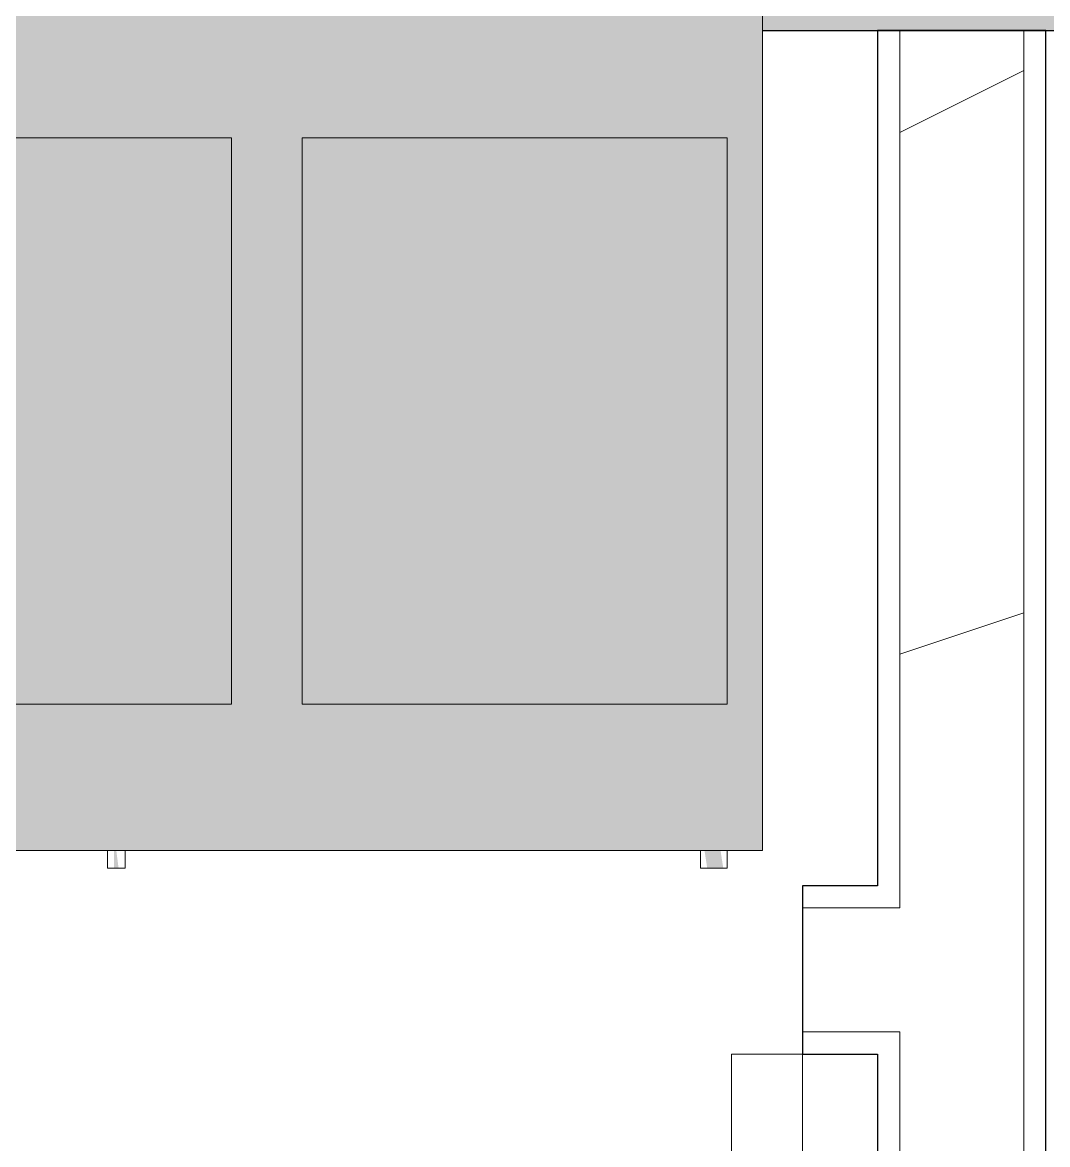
# Model space of a CAD drawing. Header units: inches. Extents: x -10205 to 13964, y -460 to 30702.
# Drawn here: x -3328.25 to -3299.3, y 12048.51 to 12080.19 of the extents above; entities that cross this region are included whole.
import ezdxf

# ---------------------------------------------------------------- set-up
doc = ezdxf.new("R2010")
doc.units = ezdxf.units.IN
doc.header["$MEASUREMENT"] = 0
for name, color, linetype, lineweight in [('0-1', 7, 'Continuous', 5), ('0-4', 7, 'Continuous', 9), ('A-DOOR-3', 7, 'Continuous', 9), ('A-DOOR-4', 250, 'Continuous', 13), ('A-WALL-5', 130, 'Continuous', 25), ('A-WALL-6', 7, 'Continuous', 9), ('A-WALL-8', 113, 'Continuous', 25), ('A-WALL-PATT-3', 7, 'Continuous', 9), ('A-WALL-PATT-4', 8, 'Continuous', 9), ('A-WALL-PATT-5', 111, 'Continuous', 9), ('M-EQPM-1', 8, 'Continuous', 9), ('M-EQPM-2', 7, 'Continuous', 9)]:
    doc.layers.add(name, color=color, linetype=linetype, lineweight=lineweight)
pattern_1 = [(0, (0, 0), (61.44, 15.36), [2.534, -43.54600000000001, 2.534, -43.54600000000001, -245.76]), (0, (0, 0), (61.44, 15.36), [-92.16, 2.534, -89.626, 2.534, -43.54600000000001, -107.52]), (0, (0, 0), (61.44, 15.36), [-230.4, 2.534, -28.186, 2.534, -74.266]), (120, (23.04, 7.68), (-44.02215020212896, 45.52860080851592), [2.534, -43.546, 2.534, -43.546, -245.76]), (120, (23.04, 7.68), (-44.02215020212896, 45.52860080851592), [-92.15999999999998, 2.534, -89.62599999999999, 2.534, -43.546, -107.52]), (120, (23.04, 7.68), (-44.02215020212896, 45.52860080851592), [-230.4, 2.534, -28.186, 2.534, -74.26599999999999]), (240, (30.72, 38.4), (-17.41784979787101, -60.8886008085159), [2.534, -43.54600000000001, 2.534, -43.54600000000001, -245.76]), (240, (30.72, 38.4), (-17.41784979787101, -60.8886008085159), [-92.16, 2.534, -89.626, 2.534, -43.54600000000001, -107.52]), (240, (30.72, 38.4), (-17.41784979787101, -60.8886008085159), [-230.4, 2.534, -28.186, 2.534, -74.266])]

# ---------------------------------------------------------------- blocks, each defined once
blk = doc.blocks.new('HVAC_SPVU_AlliedAir_MGE4 - HVAC_SPVU_AlliedAir_MGE4-V95-SITE PLAN - CAD FILE')
at = {"layer": 'M-EQPM-1'}
for points in [[(-12.72205714190977, 12.62499999998816), (-12.89016504294068, 12.62499999998816), (-12.81249999999636, 12.12499999998998), (-12.35983495705204, 12.12499999998998), (-12.43749999999636, 12.62499999998816), (-12.62499999999636, 12.62499999998816)], [(4.314704761279699, 12.62499999998807), (4.18529523872894, 12.62499999998807), (4.250000000003637, 12.12499999998989), (4.314704761279699, 12.12499999998989)], [(-7.897995556184013, -19.65000000074277), (-13.99999999999681, -19.65000000074277), (-13.99999999999681, -27.12500000001463), (14.00000000000364, -27.12500000001463), (14.00000000000364, -22.15000000075278), (7.584277161650788, -22.15000000075278), (7.584277161650788, -19.65000000074277)]]:
    blk.add_hatch(color=256, dxfattribs=at).paths.add_polyline_path(points, flags=0)
h = blk.add_hatch(color=256, dxfattribs=at)
h.paths.add_polyline_path([(0.5801542681660975, 12.12499999998977), (-13.99999999999681, 12.12499999998977), (-13.99999999999818, -12.12500000001204), (14.00000000000364, -12.12500000001204), (14.000000000005, 12.12499999998977), (1.000000000004547, 12.12499999998977)], flags=0)
h.paths.add_polyline_path([(-12.99999999999772, 7.999999999989774), (-0.9999999999977262, 7.999999999989774), (-0.9999999999977262, -8.000000000012042), (-12.99999999999772, -8.000000000012042), (-12.99999999999772, 5.435350355573753)], flags=0)
h.paths.add_polyline_path([(13.00000000000455, 7.999999999989774), (13.00000000000455, -8.000000000012042), (1.000000000003183, -8.000000000012042), (1.000000000003183, 7.999999999989774)], flags=0)
h = blk.add_hatch(color=256, dxfattribs=at)
h.paths.add_polyline_path([(-0.9999999999977262, 7.999999999989771), (-12.99999999999772, 7.999999999989771), (-12.99999999999772, -8.000000000012045), (-0.9999999999977262, -8.000000000012045)], flags=0)
h.paths.add_polyline_path([(13.00000000000455, 7.999999999989771), (1.000000000003183, 7.999999999989771), (1.000000000003183, -8.000000000012045), (13.00000000000455, -8.000000000012045)], flags=0)
at = {"layer": 'M-EQPM-2'}
for p, q in [((-12.99999999999636, 12.62499999998816), (-12.99999999999636, 12.12499999998725)), ((-12.89016504294472, 12.62500000000028), (-12.99999999999977, 12.62500000000027)), ((-12.99999999999977, 12.62500000000028), (-12.24999999999977, 12.62500000000028)), ((-12.24999999999977, 12.62500000000027), (-12.35983495705481, 12.62500000000028)), ((-12.24999999999636, 12.12499999998725), (-12.24999999999636, 12.62499999998816)), ((4.000000000003182, 12.62499999998807), (4.000000000003182, 12.12499999998989)), ((4.18529523872455, 12.62500000000024), (4.000000000000179, 12.62500000000024)), ((4.000000000000179, 12.62500000000025), (4.500000000000179, 12.62500000000025)), ((4.500000000000179, 12.62500000000024), (4.314704761275811, 12.62500000000024)), ((4.500000000002728, 12.12499999998989), (4.500000000002728, 12.62499999998807)), ((-13.99999999999982, 12.12500000000039), (14.00000000000021, 12.12500000000039)), ((-13.99999999999982, 12.12500000000039), (-13.99999999999982, -12.1249999999996)), ((14.00000000000021, 12.12500000000039), (14.00000000000021, -12.1249999999996)), ((-0.9999999999995967, 8.000000000000746), (-12.9999999999996, 8.000000000000748)), ((-12.9999999999996, 8.000000000000748), (-12.9999999999996, -7.999999999999235)), ((-0.9999999999995967, -7.999999999999236), (-0.9999999999995967, 8.000000000000748)), ((13.00000000000089, 8.00000000000074), (1.000000000000889, 8.00000000000074)), ((1.000000000000889, 8.00000000000074), (1.000000000000889, -7.999999999999243)), ((13.00000000000089, -7.999999999999243), (13.00000000000089, 8.00000000000074)), ((-12.9999999999996, -7.999999999999235), (-0.9999999999995967, -7.999999999999236)), ((1.000000000000889, -7.999999999999243), (13.00000000000089, -7.999999999999243)), ((14.00000000000021, -12.1249999999996), (-13.99999999999982, -12.1249999999996)), ((-13.99999999999982, -19.65000000073166), (-13.99999999999982, -27.125)), ((14.00000000000016, -22.15000000074276), (14.00000000000016, -27.125)), ((14.00000000000016, -27.125), (-13.99999999999982, -27.125))]:
    blk.add_line(p, q, dxfattribs=at)
blk = doc.blocks.new('Single-Flush - 30_ x 80_-1421383-SITE PLAN - CAD FILE')
at = {"layer": 'A-DOOR-3'}
blk.add_arc((15.00000000000094, -2.374999999999737), 30.06659275674492, 179.9999999999998, 266.1859251657074, dxfattribs=at)
at = {"layer": 'A-DOOR-4'}
for p, q in [((13, -2.375000000000075), (13, -32.37499999999878)), ((15.00000000000094, -2.375000000000075), (13, -2.375000000000075)), ((15.00000000000094, -2.375000000000075), (15.00000000000094, -32.37499999999878))]:
    blk.add_line(p, q, dxfattribs=at)
blk = doc.blocks.new('1750 Ox - Unit Layouts_rvt-1-SITE PLAN - CAD FILE')
at = {"layer": 'A-WALL-PATT-3'}
h = blk.add_hatch(dxfattribs=at)
h.set_pattern_fill('FP_2', color=256, style=0, pattern_type=2)
h.set_pattern_definition(pattern_1)
h.paths.add_polyline_path([(-3299.976959518012, 11869.25834774246), (-3299.351959518012, 11869.25834774246), (-3299.351959518012, 11873.25834774245), (-3299.976959518012, 11873.25834774245)], flags=0)
h.paths.add_polyline_path([(-3299.351959517852, 11909.25834774245), (-3299.351959517852, 12079.96439611055), (-3299.976959517851, 12079.96439611055), (-3299.976959517851, 11909.25834774245)], flags=0)
at = {"layer": 'A-WALL-PATT-4'}
h = blk.add_hatch(dxfattribs=at)
h.set_pattern_fill('FP_4', color=256, style=0, pattern_type=2)
h.set_pattern_definition([(216.87, (12.795, 31.987), (95.96128571417499, 63.97497142697662), [15.994, -143.942]), (206.565, (31.987, 22.391), (-31.98698098913992, -31.98692384710355), [35.76300000000001, -35.76300000000001]), (198.435, (31.987, 6.397), (-63.9747458606528, -31.98712813093555), [20.23099999999999, -80.92199999999998])])
h.paths.add_polyline_path([(-3300.074615767853, 11868.63334774246), (-3299.976959518012, 11868.63334774246), (-3299.976959518012, 11873.25834774245), (-3303.476959518012, 11873.25834774245), (-3303.476959518012, 11868.63334774246)], flags=0)
h.paths.add_polyline_path([(-3303.476959517852, 11909.25834774245), (-3299.976959517851, 11909.25834774245), (-3299.976959517851, 12079.96439611055), (-3303.476959517852, 12079.96439611055), (-3303.476959517852, 11946.47241125867)], flags=0)
at = {"layer": 'A-WALL-5'}
for p, q in [((-3304.101959517849, 12079.96439611054), (-3304.101959517849, 12055.81439610977)), ((-3299.351959517849, 12079.96439611054), (-3304.101959517849, 12079.96439611054)), ((-3299.35195951785, 11909.25834774244), (-3299.351959517849, 12079.96439611054)), ((-3304.101959517849, 12055.81439610977), (-3306.226959517877, 12055.81439610977)), ((-3306.226959517877, 12055.81439610977), (-3306.226959517877, 12051.06439610977)), ((-3306.226959517877, 12051.06439610977), (-3304.101959517849, 12051.06439610977)), ((-3304.101959517849, 12051.06439610977), (-3304.101959517849, 11909.25834774244))]:
    blk.add_line(p, q, dxfattribs=at)
at = {"layer": 'A-WALL-6'}
for p, q in [((-3303.47695951785, 12055.18939610977), (-3303.47695951785, 12079.96439611054)), ((-3299.976959517849, 11909.25834774244), (-3299.976959517849, 12079.96439611054)), ((-3304.101959517849, 12055.18939610977), (-3306.226959517877, 12055.18939610977)), ((-3303.476959517849, 12055.18939610977), (-3304.101959517849, 12055.18939610977)), ((-3304.101959517849, 12051.68939610977), (-3306.226959517877, 12051.68939610977)), ((-3303.476959517849, 12051.68939610977), (-3304.101959517849, 12051.68939610977)), ((-3303.47695951785, 11909.25834774244), (-3303.47695951785, 12051.68939610977))]:
    blk.add_line(p, q, dxfattribs=at)
at = {"layer": '0-4', "rotation": 180}
blk.add_blockref('HVAC_SPVU_AlliedAir_MGE4 - HVAC_SPVU_AlliedAir_MGE4-V95-SITE PLAN - CAD FILE', (-3321.35195951801, 12068.93939610981), dxfattribs=at)
at = {"layer": '0-4'}
blk.add_blockref('Single-Flush - 30_ x 80_-1421383-SITE PLAN - CAD FILE', (-3321.226959517876, 12053.43939610977), dxfattribs=at)

msp = doc.modelspace()

# ---------------------------------------------------------------- hatches: boundary and pattern name
at = {"layer": 'A-WALL-PATT-5'}
h = msp.add_hatch(dxfattribs=at)
h.set_pattern_fill('FP_2', color=256, style=0, pattern_type=2)
h.set_pattern_definition(pattern_1)
h.paths.add_polyline_path([(-3561.384833762177, 12079.96439611053), (-3482.536236679697, 12079.96439611055), (-3482.536236679697, 12080.58939611056), (-3624.63483376213, 12080.58939611056), (-3624.63483376213, 12079.96439611061), (-3562.009833761718, 12079.96439611053)], flags=0)
h.paths.add_polyline_path([(-2214.961236679702, 12079.96439611054), (-2214.961236679702, 12080.58939611054), (-2274.309833761879, 12080.58939611054), (-2274.309833761879, 12079.96439611054), (-2253.121441351526, 12079.96439611054)], flags=0)
h.paths.add_polyline_path([(-2633.098736679672, 12079.96439611055), (-2633.184117658203, 12080.58939611055), (-2676.5112366797, 12080.58939611055), (-2676.5112366797, 12079.96439611055), (-2633.184117658203, 12079.96439611055)], flags=0)
h.paths.add_polyline_path([(-2138.911236679702, 12079.96439611054), (-2105.823736679701, 12079.96439611054), (-2105.823736679701, 12080.58939611054), (-2138.911236679702, 12080.58939611054)], flags=0)
h.paths.add_polyline_path([(-3021.736236679698, 12079.96439611055), (-3021.736236679698, 12080.58939611055), (-3094.111236679702, 12080.58939611055), (-3094.111236679702, 12079.96439611055)], flags=0)
h.paths.add_polyline_path([(-2612.861236679681, 12079.96439611055), (-2612.861236679681, 12080.58939611055), (-2621.598736679673, 12080.58939611055), (-2621.598736679673, 12079.96439611055)], flags=0)
h.paths.add_polyline_path([(-2281.511236679699, 12079.96439611054), (-2279.059833761887, 12079.98741830173), (-2279.059833761887, 12080.58939611054), (-2281.511236679699, 12080.58939611054)], flags=0)
h.paths.add_polyline_path([(-2972.373736679709, 12079.96439611055), (-2964.373736679549, 12079.96439611055), (-2964.373736679549, 12080.58939611056), (-2983.711236679699, 12080.58939611056), (-2983.711236679699, 12079.96439611055)], flags=0)
h.paths.add_polyline_path([(-2714.536236679699, 12079.96439611055), (-2714.536236679699, 12080.58939611055), (-2753.3112366797, 12080.58939611055), (-2753.3112366797, 12079.96439611055)], flags=0)
h.paths.add_polyline_path([(-2333.798736679762, 12079.96439611054), (-2319.5362366797, 12079.96439611054), (-2319.5362366797, 12080.58939611054), (-2369.311236679701, 12080.58939611055), (-2369.311236679701, 12079.96439611055), (-2337.298736679769, 12079.96439611055)], flags=0)
h.paths.add_polyline_path([(-3444.511236679696, 12079.96439611055), (-3427.498736679708, 12079.96439611055), (-3427.498736679708, 12080.58939611056), (-3444.511236679696, 12080.58939611056)], flags=0)
h.paths.add_polyline_path([(-2451.548736679243, 12079.96439611055), (-2450.923736679239, 12080.58939611055), (-2455.048736679687, 12080.58939611055), (-2455.048736679687, 12079.96439611055)], flags=0)
h.paths.add_polyline_path([(-3422.748736679707, 12079.96439611055), (-3405.736236679697, 12079.96439611056), (-3405.736236679697, 12080.58939611056), (-3422.7487366797, 12080.58939611056)], flags=0)
h.paths.add_polyline_path([(-2407.336236679701, 12079.96439611055), (-2407.336236679701, 12080.58939611055), (-2442.923736679686, 12080.58939611055), (-2442.923736679686, 12079.96439611055)], flags=0)
h.paths.add_polyline_path([(-2551.998736679692, 12079.96439611055), (-2551.998736679692, 12080.58939611055), (-2556.123736680149, 12080.58939611055), (-2555.498736680146, 12079.96439611055)], flags=0)
h.paths.add_polyline_path([(-3307.351959518013, 12079.96439611055), (-3252.136236679699, 12079.96439611056), (-3252.136236679699, 12080.58939611056), (-3307.351959518013, 12080.58939611056), (-3307.351959518013, 12080.29080362279)], flags=0)
h.paths.add_polyline_path([(-2572.861236679681, 12079.96439611055), (-2564.123736679699, 12079.99738772813), (-2564.123736679699, 12080.58939611055), (-2572.861236679681, 12080.58939611055)], flags=0)
h.paths.add_polyline_path([(-3132.136236679703, 12079.96439611055), (-3132.136236679703, 12080.58939611056), (-3134.748736679696, 12080.58939611056), (-3134.748736679706, 12079.96439611055), (-3134.123736679699, 12079.96439611055)], flags=0)
h.paths.add_polyline_path([(-3335.351959518015, 12079.96439611056), (-3335.351959518015, 12080.58939611056), (-3337.726959517874, 12080.58939611056), (-3337.726959517874, 12079.96439611056)], flags=0)
h.paths.add_polyline_path([(-3341.226959517875, 12079.96439611056), (-3341.226959517875, 12080.58939611056), (-3367.711236679696, 12080.58939611056), (-3367.711236679696, 12079.96439611056)], flags=0)
h.paths.add_polyline_path([(-3209.600123967458, 12079.96439611056), (-3180.136236679698, 12079.96439611055), (-3180.136236679698, 12080.58939611055), (-3214.111236679698, 12080.58939611056), (-3214.111236679698, 12079.96439611056)], flags=0)
h.paths.add_polyline_path([(-3628.134833762129, 12079.96439611056), (-3628.134833762129, 12080.58939611056), (-3629.759833762114, 12080.58939611056), (-3629.759833762114, 12079.96439611056)], flags=0)
h.paths.add_polyline_path([(-3755.773736679635, 12079.96439611056), (-3751.148736679695, 12079.96439611056), (-3751.148736679695, 12080.58939611056), (-3822.098736679673, 12080.58939611056), (-3822.098736679673, 12079.96439611056), (-3797.861770941277, 12079.96439611056)], flags=0)
h.paths.add_polyline_path([(-3142.111236679697, 12079.96439611055), (-3139.498736679701, 12079.96439611055), (-3139.499827887187, 12080.58939611056), (-3142.111236679697, 12080.58939611056)], flags=0)
h.paths.add_polyline_path([(-2794.184763989981, 12079.96439611055), (-2791.336236679699, 12079.96439611055), (-2791.336236679699, 12080.58939611055), (-2846.748736679698, 12080.58939611055), (-2846.7487366797, 12079.96439611055), (-2811.348736679699, 12079.96439611055)], flags=0)
h.paths.add_polyline_path([(-2936.373736679549, 12079.96439611055), (-2933.998736679689, 12079.96439611055), (-2933.998736679689, 12080.58939611056), (-2936.373736679549, 12080.58939611056), (-2936.373736679549, 12080.34775778856)], flags=0)
h.paths.add_polyline_path([(-2930.498736679689, 12079.96439611055), (-2906.536236679698, 12079.96439611055), (-2906.536236679698, 12080.58939611056), (-2930.498736679689, 12080.58939611056), (-2930.498736679689, 12080.39533634379)], flags=0)
h.paths.add_polyline_path([(-2868.511236679699, 12079.96439611055), (-2851.498736679701, 12079.96439611055), (-2851.499827887188, 12080.58939611055), (-2868.511236679699, 12080.58939611055)], flags=0)
h.paths.add_polyline_path([(-3657.759833762117, 12079.96439611056), (-3657.759833762117, 12080.58939611056), (-3659.38483376211, 12080.58939611056), (-3659.38483376211, 12079.96439611056)], flags=0)
h.paths.add_polyline_path([(-3662.884833762111, 12079.96439611056), (-3662.884833762111, 12080.58939611056), (-3674.911236679698, 12080.58939611056), (-3674.911236679698, 12079.96439611056)], flags=0)
h.paths.add_polyline_path([(-3712.936236679696, 12079.96439611056), (-3712.936236679696, 12080.58939611056), (-3713.123736679695, 12080.58939611056), (-3713.123736679695, 12079.96439611056)], flags=0)

# ---------------------------------------------------------------- linework, layer by layer
at = {"layer": 'A-WALL-8'}
msp.add_line((-3307.351959518011, 12079.96439611054), (-3252.136236679694, 12079.96439611054), dxfattribs=at)

# ---------------------------------------------------------------- block references
at = {"layer": '0-1'}
msp.add_blockref('1750 Ox - Unit Layouts_rvt-1-SITE PLAN - CAD FILE', (0, 0), dxfattribs=at)

doc.saveas('drawing.dxf')
